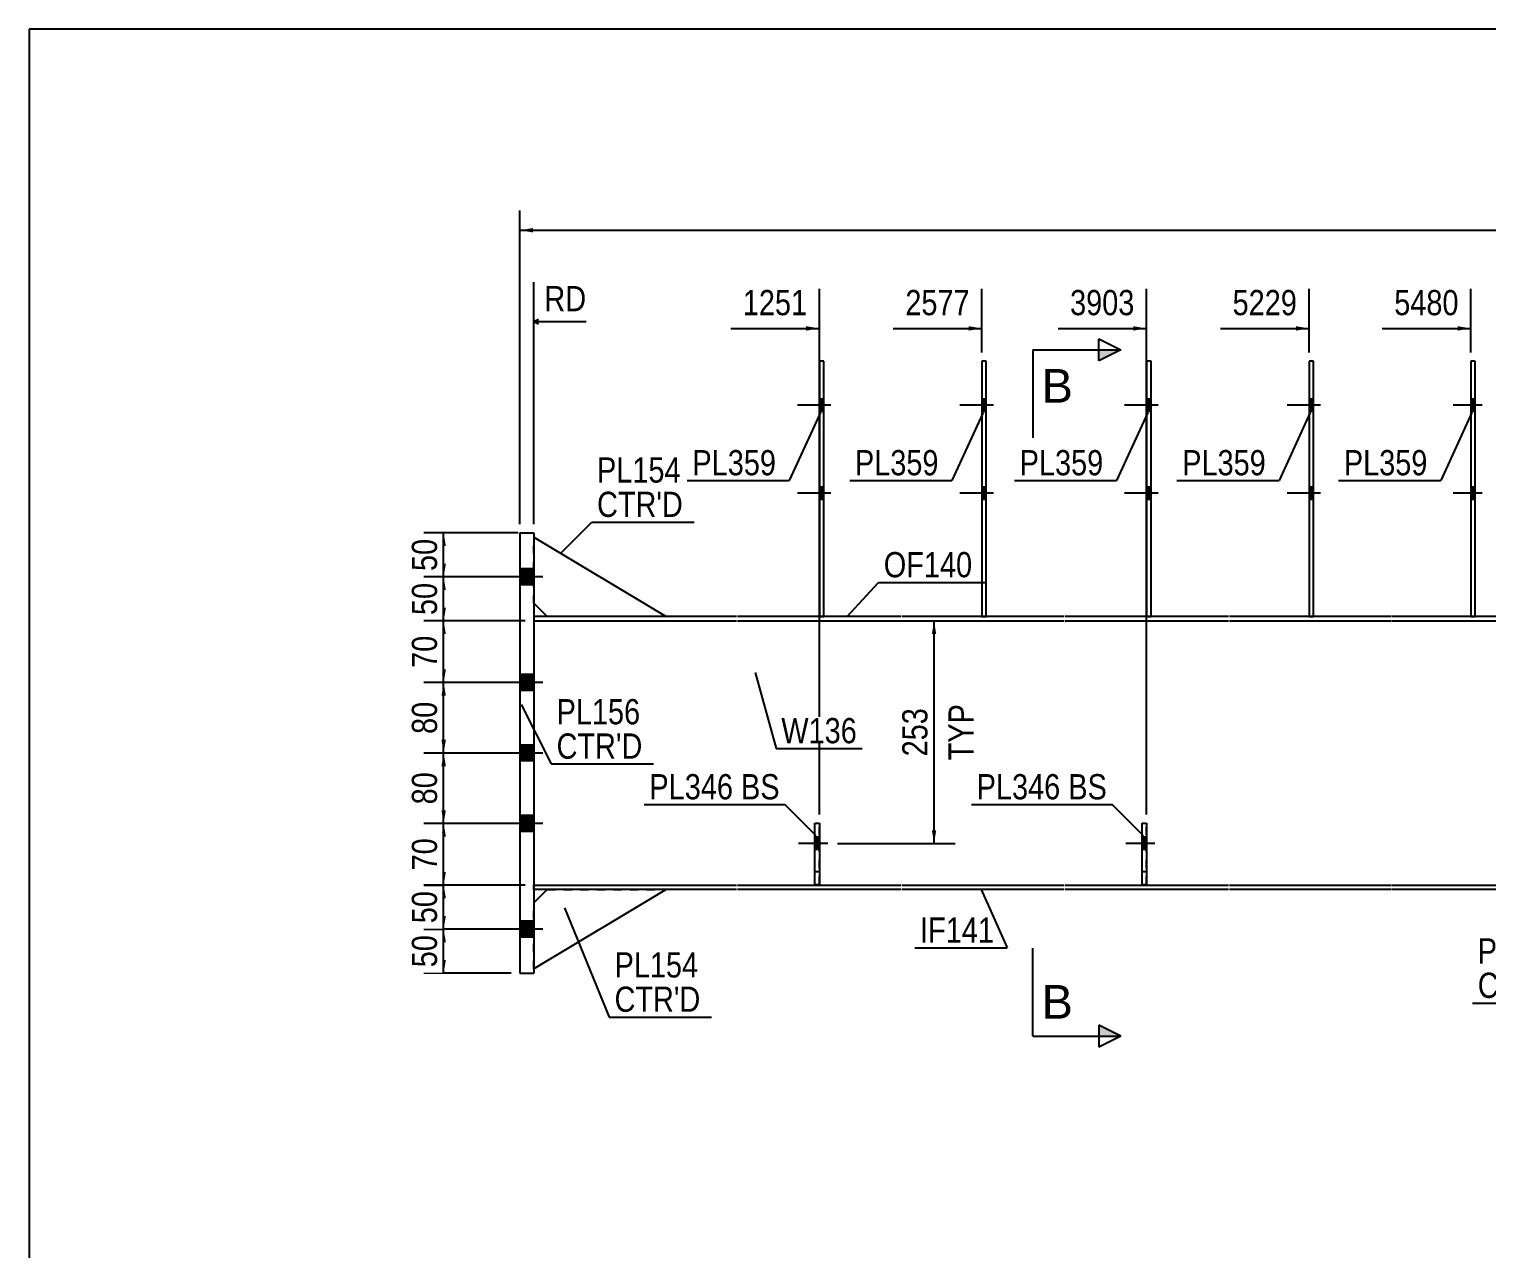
# Model space of a CAD drawing. Header units: millimetres. Extents: x -60 to 343, y -195 to 82.
# Drawn here: x -57.3 to 108.2, y -56.3 to 82.2 of the extents above; entities that cross this region are included whole.
import ezdxf

# ---------------------------------------------------------------- set-up
doc = ezdxf.new("R2010")
doc.units = ezdxf.units.MM
doc.linetypes.add('DXK_LINE_DOT1', pattern=[1.8814, 0.9407, -0.9407])
doc.linetypes.add('DXK_LINE_DOT2', pattern=[3.9198, 1.9599, -1.9599])
doc.styles.add('Arial', font='ARIAL.TTF', dxfattribs={"height": 0.2})
doc.styles.add('Arial Narrow', font='ARIALN.TTF', dxfattribs={"height": 0.2})

# ---------------------------------------------------------------- blocks, each defined once
blk = doc.blocks.new('Unknown-624480617-4112')
at = {"color": 5, "linetype": 'Continuous'}
for p, q in [((342.7, 82.21), (-57.3, 82.21)), ((-57.3, 82.21), (-57.3, -194.79))]:
    blk.add_line(p, q, dxfattribs=at)
blk = doc.blocks.new('Part-624480617-1279 - 1213')
at = {"color": 2, "linetype": 'Continuous'}
for p, q in [((69.05, -14.97), (69.05, -7.97)), ((69.05, -7.97), (69.55, -7.97)), ((69.55, -7.97), (69.55, -14.97)), ((69.55, -14.97), (69.05, -14.97))]:
    blk.add_line(p, q, dxfattribs=at)
blk = doc.blocks.new('Part-624480617-1237 - 1213')
at = {"color": 2, "linetype": 'Continuous'}
for p, q in [((0, -15), (23, -15)), ((23, -15.5), (0, -15.5)), ((23.1, -15), (41.7, -15)), ((41.7, -15.5), (23.1, -15.5)), ((41.8, -15), (60.15, -15)), ((60.15, -15.5), (41.8, -15.5)), ((60.25, -15), (78.85, -15)), ((78.85, -15.5), (60.25, -15.5)), ((78.95, -15), (97.3, -15)), ((97.3, -15.5), (78.95, -15.5)), ((97.4, -15), (118.76, -15)), ((118.76, -15.5), (97.4, -15.5))]:
    blk.add_line(p, q, dxfattribs=at)
at = {"color": 7, "linetype": 'DXK_LINE_DOT1'}
for p, q in [((0, -15.5), (0, -15)), ((118.76, -15), (118.76, -15.5))]:
    blk.add_line(p, q, dxfattribs=at)
blk = doc.blocks.new('Part-624480617-1286 - 1213')
at = {"color": 2, "linetype": 'Continuous'}
for p, q in [((31.9, -14.97), (31.9, -7.97)), ((31.9, -7.97), (32.4, -7.97)), ((32.4, -7.97), (32.4, -14.97)), ((32.4, -14.97), (31.9, -14.97))]:
    blk.add_line(p, q, dxfattribs=at)
blk = doc.blocks.new('Part-624480617-1229 - 1213')
at = {"color": 2, "linetype": 'Continuous'}
for p, q in [((23, 15.5), (0, 15.5)), ((0, 15), (23, 15)), ((41.7, 15.5), (23.1, 15.5)), ((23.1, 15), (41.7, 15)), ((60.15, 15.5), (41.8, 15.5)), ((41.8, 15), (60.15, 15)), ((78.85, 15.5), (60.25, 15.5)), ((60.25, 15), (78.85, 15)), ((97.3, 15.5), (78.95, 15.5)), ((78.95, 15), (97.3, 15)), ((127.33, 15.5), (97.4, 15.5)), ((97.4, 15), (127.33, 15)), ((127.33, 15), (127.33, 15.5))]:
    blk.add_line(p, q, dxfattribs=at)
at = {"color": 7, "linetype": 'DXK_LINE_DOT1'}
blk.add_line((0, 15.5), (0, 15), dxfattribs=at)
blk = doc.blocks.new('Bolt-624480617-1301 - 1213')
at = {"linetype": 'Continuous'}
for points in [[(88.5, 38.8), (88.5, 40.2), (88, 40.2), (88, 38.8)], [(88.5, 38.8), (88.5, 40.2), (88, 40.2), (88, 38.8)], [(88.5, 28.8), (88.5, 30.2), (88, 30.2), (88, 28.8)], [(88.5, 28.8), (88.5, 30.2), (88, 30.2), (88, 28.8)]]:
    blk.add_hatch(color=3, dxfattribs=at).paths.add_polyline_path(points)
at = {"color": 3, "linetype": 'Continuous'}
for p, q in [((88.5, 40.2), (88, 40.2)), ((88.5, 40.2), (88, 40.2)), ((89.3, 39.5), (85.5, 39.5)), ((89.3, 39.5), (85.5, 39.5)), ((88.5, 38.8), (88, 38.8)), ((88.5, 38.8), (88, 38.8)), ((88.5, 30.2), (88, 30.2)), ((88.5, 30.2), (88, 30.2)), ((89.3, 29.5), (85.5, 29.5)), ((89.3, 29.5), (85.5, 29.5)), ((88.5, 28.8), (88, 28.8)), ((88.5, 28.8), (88, 28.8))]:
    blk.add_line(p, q, dxfattribs=at)
blk = doc.blocks.new('Bolt-624480617-1319 - 1213')
at = {"color": 3, "linetype": 'DXK_LINE_DOT2'}
for p, q in [((69.55, -9.57), (69.05, -9.57)), ((70.35, -10.27), (69.05, -10.27)), ((69.55, -10.97), (69.05, -10.97))]:
    blk.add_line(p, q, dxfattribs=at)
blk = doc.blocks.new('Part-624480617-1249 - 1213')
at = {"color": 2, "linetype": 'Continuous'}
for p, q in [((-1.6, 25), (0, 25)), ((-1.6, 25), (-1.6, -25)), ((0, 25), (0, -25)), ((-1.6, -25), (0, -25))]:
    blk.add_line(p, q, dxfattribs=at)
blk = doc.blocks.new('Part-624480617-1252 - 1213')
at = {"color": 2, "linetype": 'Continuous'}
for p, q in [((0, 24.5), (15, 15.5)), ((1.5, 15.5), (0, 17))]:
    blk.add_line(p, q, dxfattribs=at)
at = {"color": 7, "linetype": 'DXK_LINE_DOT1'}
for p, q in [((0, 17), (0, 24.5)), ((15, 15.5), (1.5, 15.5))]:
    blk.add_line(p, q, dxfattribs=at)
blk = doc.blocks.new('Bolt-624480617-1325 - 1213')
at = {"linetype": 'Continuous'}
for points in [[(32.9, 38.8), (32.9, 40.2), (32.4, 40.2), (32.4, 38.8)], [(32.9, 38.8), (32.9, 40.2), (32.4, 40.2), (32.4, 38.8)], [(32.9, 28.8), (32.9, 30.2), (32.4, 30.2), (32.4, 28.8)], [(32.9, 28.8), (32.9, 30.2), (32.4, 30.2), (32.4, 28.8)]]:
    blk.add_hatch(color=3, dxfattribs=at).paths.add_polyline_path(points)
at = {"color": 3, "linetype": 'Continuous'}
for p, q in [((32.9, 40.2), (32.4, 40.2)), ((32.9, 40.2), (32.4, 40.2)), ((33.7, 39.5), (29.9, 39.5)), ((33.7, 39.5), (29.9, 39.5)), ((32.9, 38.8), (32.4, 38.8)), ((32.9, 38.8), (32.4, 38.8)), ((32.9, 30.2), (32.4, 30.2)), ((32.9, 30.2), (32.4, 30.2)), ((33.7, 29.5), (29.9, 29.5)), ((33.7, 29.5), (29.9, 29.5)), ((32.9, 28.8), (32.4, 28.8)), ((32.9, 28.8), (32.4, 28.8))]:
    blk.add_line(p, q, dxfattribs=at)
blk = doc.blocks.new('Part-624480617-1254 - 1213')
at = {"color": 2, "linetype": 'Continuous'}
for p, q in [((15, -15.5), (0, -24.5)), ((0, -17), (1.5, -15.5))]:
    blk.add_line(p, q, dxfattribs=at)
at = {"color": 7, "linetype": 'DXK_LINE_DOT1'}
for p, q in [((1.5, -15.5), (15, -15.5)), ((0, -24.5), (0, -17))]:
    blk.add_line(p, q, dxfattribs=at)
blk = doc.blocks.new('Part-624480617-1257 - 1213')
at = {"color": 2, "linetype": 'Continuous'}
for p, q in [((51.35, 44.5), (50.85, 44.5)), ((50.85, 44.5), (50.85, 15.5)), ((51.35, 15.5), (51.35, 44.5))]:
    blk.add_line(p, q, dxfattribs=at)
at = {"color": 7, "linetype": 'DXK_LINE_DOT1'}
blk.add_line((50.85, 15.5), (51.35, 15.5), dxfattribs=at)
blk = doc.blocks.new('Bolt-624480617-1329 - 1213')
at = {"linetype": 'Continuous'}
blk.add_hatch(color=3, dxfattribs=at).paths.add_polyline_path([(32.4, -10.97), (32.4, -9.57), (31.9, -9.57), (31.9, -10.97)])
at = {"color": 3, "linetype": 'Continuous'}
for p, q in [((32.4, -9.57), (31.9, -9.57)), ((33.35, -10.27), (30.05, -10.27)), ((32.4, -10.97), (31.9, -10.97))]:
    blk.add_line(p, q, dxfattribs=at)
blk = doc.blocks.new('Part-624480617-1258 - 1213')
at = {"color": 2, "linetype": 'Continuous'}
for p, q in [((88.5, 44.5), (88, 44.5)), ((88, 44.5), (88, 15.5)), ((88.5, 15.5), (88.5, 44.5))]:
    blk.add_line(p, q, dxfattribs=at)
at = {"color": 7, "linetype": 'DXK_LINE_DOT1'}
blk.add_line((88, 15.5), (88.5, 15.5), dxfattribs=at)
blk = doc.blocks.new('Bolt-624480617-1318 - 1213')
at = {"linetype": 'Continuous'}
for points in [[(70.05, 38.8), (70.05, 40.2), (69.55, 40.2), (69.55, 38.8)], [(70.05, 38.8), (70.05, 40.2), (69.55, 40.2), (69.55, 38.8)], [(70.05, 28.8), (70.05, 30.2), (69.55, 30.2), (69.55, 28.8)], [(70.05, 28.8), (70.05, 30.2), (69.55, 30.2), (69.55, 28.8)]]:
    blk.add_hatch(color=3, dxfattribs=at).paths.add_polyline_path(points)
at = {"color": 3, "linetype": 'Continuous'}
for p, q in [((70.05, 40.2), (69.55, 40.2)), ((70.05, 40.2), (69.55, 40.2)), ((70.85, 39.5), (67.05, 39.5)), ((70.85, 39.5), (67.05, 39.5)), ((70.05, 38.8), (69.55, 38.8)), ((70.05, 38.8), (69.55, 38.8)), ((70.05, 30.2), (69.55, 30.2)), ((70.05, 30.2), (69.55, 30.2)), ((70.85, 29.5), (67.05, 29.5)), ((70.85, 29.5), (67.05, 29.5)), ((70.05, 28.8), (69.55, 28.8)), ((70.05, 28.8), (69.55, 28.8))]:
    blk.add_line(p, q, dxfattribs=at)
blk = doc.blocks.new('Bolt-624480617-1322 - 1213')
at = {"linetype": 'Continuous'}
blk.add_hatch(color=3, dxfattribs=at).paths.add_polyline_path([(69.55, -10.97), (69.55, -9.57), (69.05, -9.57), (69.05, -10.97)])
at = {"color": 3, "linetype": 'Continuous'}
for p, q in [((69.55, -9.57), (69.05, -9.57)), ((70.5, -10.27), (67.2, -10.27)), ((69.55, -10.97), (69.05, -10.97))]:
    blk.add_line(p, q, dxfattribs=at)
blk = doc.blocks.new('Bolt-624480617-1326 - 1213')
at = {"color": 3, "linetype": 'DXK_LINE_DOT2'}
for p, q in [((32.4, -9.57), (31.9, -9.57)), ((33.2, -10.27), (31.9, -10.27)), ((32.4, -10.97), (31.9, -10.97))]:
    blk.add_line(p, q, dxfattribs=at)
blk = doc.blocks.new('Part-624480617-1275 - 1213')
at = {"color": 2, "linetype": 'Continuous'}
for p, q in [((70.05, 44.5), (69.55, 44.5)), ((69.55, 44.5), (69.55, 15.5)), ((70.05, 15.5), (70.05, 44.5))]:
    blk.add_line(p, q, dxfattribs=at)
at = {"color": 7, "linetype": 'DXK_LINE_DOT1'}
blk.add_line((69.55, 15.5), (70.05, 15.5), dxfattribs=at)
blk = doc.blocks.new('Part-624480617-1276 - 1213')
at = {"color": 7, "linetype": 'DXK_LINE_DOT1'}
for p, q in [((69.05, -14.97), (69.05, -7.97)), ((69.05, -7.97), (69.55, -7.97)), ((69.55, -14.97), (69.55, -7.97)), ((69.05, -13.47), (69.55, -13.47)), ((69.55, -14.97), (69.05, -14.97))]:
    blk.add_line(p, q, dxfattribs=at)
blk = doc.blocks.new('Part-624480617-1282 - 1213')
at = {"color": 2, "linetype": 'Continuous'}
for p, q in [((32.9, 44.5), (32.4, 44.5)), ((32.4, 44.5), (32.4, 15.5)), ((32.9, 15.5), (32.9, 44.5))]:
    blk.add_line(p, q, dxfattribs=at)
at = {"color": 7, "linetype": 'DXK_LINE_DOT1'}
blk.add_line((32.4, 15.5), (32.9, 15.5), dxfattribs=at)
blk = doc.blocks.new('Part-624480617-1283 - 1213')
at = {"color": 7, "linetype": 'DXK_LINE_DOT1'}
for p, q in [((31.9, -14.97), (31.9, -7.97)), ((31.9, -7.97), (32.4, -7.97)), ((32.4, -14.97), (32.4, -7.97)), ((31.9, -13.47), (32.4, -13.47)), ((32.4, -14.97), (31.9, -14.97))]:
    blk.add_line(p, q, dxfattribs=at)
blk = doc.blocks.new('Part-624480617-1291 - 1213')
at = {"color": 2, "linetype": 'Continuous'}
for p, q in [((106.85, 44.5), (106.35, 44.5)), ((106.35, 44.5), (106.35, 15.5)), ((106.85, 15.5), (106.85, 44.5))]:
    blk.add_line(p, q, dxfattribs=at)
at = {"color": 7, "linetype": 'DXK_LINE_DOT1'}
blk.add_line((106.35, 15.5), (106.85, 15.5), dxfattribs=at)
blk = doc.blocks.new('Part-624480617-1292 - 1213')
at = {"color": 7, "linetype": 'DXK_LINE_DOT1'}
for p, q in [((0, 15), (0, -15)), ((0, 15), (23, 15)), ((23.1, 15), (41.7, 15)), ((41.8, 15), (60.15, 15)), ((60.25, 15), (78.85, 15)), ((78.95, 15), (97.3, 15)), ((97.4, 15), (157.33, 15)), ((0, -15), (23, -15)), ((23.1, -15), (41.7, -15)), ((41.8, -15), (60.15, -15)), ((60.25, -15), (78.85, -15)), ((78.95, -15), (97.3, -15)), ((97.4, -15), (157.33, -15))]:
    blk.add_line(p, q, dxfattribs=at)
at = {"color": 2, "linetype": 'Continuous'}
blk.add_line((157.33, 15), (157.33, -15), dxfattribs=at)
blk = doc.blocks.new('Bolt-624480617-1296 - 1213')
at = {"linetype": 'Continuous'}
for points in [[(-1.6, 20.9), (-1.6, 19.1), (0, 19.1), (0, 20.9)], [(-1.6, 20.9), (-1.6, 19.1), (0, 19.1), (0, 20.9)], [(-1.6, 8.9), (-1.6, 7.1), (0, 7.1), (0, 8.9)], [(-1.6, 8.9), (-1.6, 7.1), (0, 7.1), (0, 8.9)], [(-1.6, 0.9), (-1.6, -0.9), (0, -0.9), (0, 0.9)], [(-1.6, 0.9), (-1.6, -0.9), (0, -0.9), (0, 0.9)], [(-1.6, -7.1), (-1.6, -8.9), (0, -8.9), (0, -7.1)], [(-1.6, -7.1), (-1.6, -8.9), (0, -8.9), (0, -7.1)], [(-1.6, -19.1), (-1.6, -20.9), (0, -20.9), (0, -19.1)], [(-1.6, -19.1), (-1.6, -20.9), (0, -20.9), (0, -19.1)]]:
    blk.add_hatch(color=3, dxfattribs=at).paths.add_polyline_path(points)
at = {"color": 3, "linetype": 'Continuous'}
for p, q in [((1, 20), (-5.5, 20)), ((1, 20), (-5.5, 20)), ((0, 20.9), (-1.6, 20.9)), ((0, 20.9), (-1.6, 20.9)), ((0, 19.1), (-1.6, 19.1)), ((0, 19.1), (-1.6, 19.1)), ((0, 8.9), (-1.6, 8.9)), ((0, 8.9), (-1.6, 8.9)), ((1, 8), (-5.5, 8)), ((1, 8), (-5.5, 8)), ((0, 7.1), (-1.6, 7.1)), ((0, 7.1), (-1.6, 7.1)), ((0, 0.9), (-1.6, 0.9)), ((0, 0.9), (-1.6, 0.9)), ((1, 0), (-5.5, 0)), ((1, 0), (-5.5, 0)), ((0, -0.9), (-1.6, -0.9)), ((0, -0.9), (-1.6, -0.9)), ((1, -8), (-5.5, -8)), ((1, -8), (-5.5, -8)), ((0, -7.1), (-1.6, -7.1)), ((0, -7.1), (-1.6, -7.1)), ((0, -8.9), (-1.6, -8.9)), ((0, -8.9), (-1.6, -8.9)), ((0, -19.1), (-1.6, -19.1)), ((0, -19.1), (-1.6, -19.1)), ((1, -20), (-5.5, -20)), ((1, -20), (-5.5, -20)), ((0, -20.9), (-1.6, -20.9)), ((0, -20.9), (-1.6, -20.9))]:
    blk.add_line(p, q, dxfattribs=at)
blk = doc.blocks.new('Bolt-624480617-1300 - 1213')
at = {"linetype": 'Continuous'}
for points in [[(51.35, 38.8), (51.35, 40.2), (50.85, 40.2), (50.85, 38.8)], [(51.35, 38.8), (51.35, 40.2), (50.85, 40.2), (50.85, 38.8)], [(51.35, 28.8), (51.35, 30.2), (50.85, 30.2), (50.85, 28.8)], [(51.35, 28.8), (51.35, 30.2), (50.85, 30.2), (50.85, 28.8)]]:
    blk.add_hatch(color=3, dxfattribs=at).paths.add_polyline_path(points)
at = {"color": 3, "linetype": 'Continuous'}
for p, q in [((51.35, 40.2), (50.85, 40.2)), ((51.35, 40.2), (50.85, 40.2)), ((52.15, 39.5), (48.35, 39.5)), ((52.15, 39.5), (48.35, 39.5)), ((51.35, 38.8), (50.85, 38.8)), ((51.35, 38.8), (50.85, 38.8)), ((51.35, 30.2), (50.85, 30.2)), ((51.35, 30.2), (50.85, 30.2)), ((52.15, 29.5), (48.35, 29.5)), ((52.15, 29.5), (48.35, 29.5)), ((51.35, 28.8), (50.85, 28.8)), ((51.35, 28.8), (50.85, 28.8))]:
    blk.add_line(p, q, dxfattribs=at)
blk = doc.blocks.new('Bolt-624480617-1334 - 1213')
at = {"linetype": 'Continuous'}
for points in [[(106.85, 38.8), (106.85, 40.2), (106.35, 40.2), (106.35, 38.8)], [(106.85, 38.8), (106.85, 40.2), (106.35, 40.2), (106.35, 38.8)], [(106.85, 28.8), (106.85, 30.2), (106.35, 30.2), (106.35, 28.8)], [(106.85, 28.8), (106.85, 30.2), (106.35, 30.2), (106.35, 28.8)]]:
    blk.add_hatch(color=3, dxfattribs=at).paths.add_polyline_path(points)
at = {"color": 3, "linetype": 'Continuous'}
for p, q in [((106.85, 40.2), (106.35, 40.2)), ((106.85, 40.2), (106.35, 40.2)), ((107.65, 39.5), (104.35, 39.5)), ((107.65, 39.5), (104.35, 39.5)), ((106.85, 38.8), (106.35, 38.8)), ((106.85, 38.8), (106.35, 38.8)), ((106.85, 30.2), (106.35, 30.2)), ((106.85, 30.2), (106.35, 30.2)), ((107.65, 29.5), (104.35, 29.5)), ((107.65, 29.5), (104.35, 29.5)), ((106.85, 28.8), (106.35, 28.8)), ((106.85, 28.8), (106.35, 28.8))]:
    blk.add_line(p, q, dxfattribs=at)
blk = doc.blocks.new('StraightDimension-624480617-9717 - 1213')
at = {"linetype": 'Continuous'}
blk.add_hatch(color=7, dxfattribs=at).paths.add_polyline_path([(30.9, 48.47), (32.4, 48.22), (30.9, 47.97)])
at = {"color": 7, "linetype": 'Continuous'}
for p, q in [((32.4, -6.97), (32.4, 52.72)), ((22.34, 48.22), (32.4, 48.22))]:
    blk.add_line(p, q, dxfattribs=at)
at = {"color": 0, "linetype": 'Continuous'}
blk.add_wipeout([(6.53, 49.57), (6.53, 53.77), (0.59, 53.77), (0.59, 49.57)], dxfattribs=at)
at = {"color": 7, "linetype": 'Continuous'}
for p, q in [((0, 26), (0, 53.47)), ((0.5, 49.22), (0, 48.97)), ((0.5, 48.72), (0, 48.97)), ((5.93, 48.97), (0, 48.97))]:
    blk.add_line(p, q, dxfattribs=at)
at = {"color": 3, "linetype": 'Continuous', "style": 'Arial Narrow'}
blk.add_text('RD', height=2.863, dxfattribs=at).set_placement((1.19, 50.17))
at = {"color": 0}
blk.add_wipeout([(31.63, 49.12), (31.63, 53.32), (23.11, 53.32), (23.11, 49.12)], dxfattribs=at)
at = {"color": 3, "style": 'Arial Narrow'}
blk.add_text('1251', height=2.863, dxfattribs=at).set_placement((23.71, 49.72))
blk = doc.blocks.new('StraightDimension-624480617-4993 - 1213')
at = {"linetype": 'Continuous'}
for points in [[(-10.5, -21.5), (-10.25, -20), (-10, -21.5)], [(-10, -23.5), (-10.25, -25), (-10.5, -23.5)]]:
    blk.add_hatch(color=7, dxfattribs=at).paths.add_polyline_path(points)
at = {"color": 7, "linetype": 'Continuous'}
for p, q in [((-1, -20), (-12.5, -20)), ((-10.25, -25), (-10.25, -20)), ((-2.6, -25), (-12.5, -25))]:
    blk.add_line(p, q, dxfattribs=at)
at = {"color": 0}
blk.add_wipeout([(-10.4, -20.07), (-14.6, -20.07), (-14.6, -24.93), (-10.4, -24.93)], dxfattribs=at)
at = {"color": 3, "style": 'Arial Narrow'}
blk.add_text('50', height=2.863, rotation=90.0002, dxfattribs=at).set_placement((-11, -24.33))
blk = doc.blocks.new('StraightDimension-624480617-4992 - 1213')
at = {"linetype": 'Continuous'}
for points in [[(-10.5, -16.5), (-10.25, -15), (-10, -16.5)], [(-10, -18.5), (-10.25, -20), (-10.5, -18.5)]]:
    blk.add_hatch(color=7, dxfattribs=at).paths.add_polyline_path(points)
at = {"color": 7, "linetype": 'Continuous'}
for p, q in [((-1, -15), (-12.5, -15)), ((-10.25, -20), (-10.25, -15)), ((-1, -20), (-12.5, -20))]:
    blk.add_line(p, q, dxfattribs=at)
at = {"color": 0}
blk.add_wipeout([(-10.4, -15.07), (-14.6, -15.07), (-14.6, -19.93), (-10.4, -19.93)], dxfattribs=at)
at = {"color": 3, "style": 'Arial Narrow'}
blk.add_text('50', height=2.863, rotation=90.0002, dxfattribs=at).set_placement((-11, -19.33))
blk = doc.blocks.new('StraightDimension-624480617-4684 - 1213')
at = {"linetype": 'Continuous'}
for points in [[(45.17, 13.5), (45.42, 15), (45.67, 13.5)], [(45.67, -8.77), (45.42, -10.27), (45.17, -8.77)]]:
    blk.add_hatch(color=7, dxfattribs=at).paths.add_polyline_path(points)
at = {"color": 7, "linetype": 'Continuous'}
for p, q in [((34.47, 15), (47.82, 15)), ((45.42, -10.27), (45.42, 15)), ((34.47, -10.27), (47.82, -10.27))]:
    blk.add_line(p, q, dxfattribs=at)
at = {"color": 0, "linetype": 'Continuous'}
blk.add_wipeout([(50.52, 6.16), (46.32, 6.16), (46.32, -1.43), (50.52, -1.43)], dxfattribs=at)
at = {"color": 3, "linetype": 'Continuous', "style": 'Arial Narrow'}
blk.add_text('TYP', height=2.863, rotation=90.0002, dxfattribs=at).set_placement((49.92, -0.83))
at = {"color": 0}
blk.add_wipeout([(45.27, 5.71), (41.07, 5.71), (41.07, -0.98), (45.27, -0.98)], dxfattribs=at)
at = {"color": 3, "style": 'Arial Narrow'}
blk.add_text('253', height=2.863, rotation=90.0002, dxfattribs=at).set_placement((44.67, -0.38))
blk = doc.blocks.new('StraightDimension-624480617-4986 - 1213')
at = {"linetype": 'Continuous'}
for points in [[(-10.5, 23.5), (-10.25, 25), (-10, 23.5)], [(-10, 21.5), (-10.25, 20), (-10.5, 21.5)]]:
    blk.add_hatch(color=7, dxfattribs=at).paths.add_polyline_path(points)
at = {"color": 7, "linetype": 'Continuous'}
for p, q in [((-1.8, 25), (-12.5, 25)), ((-10.25, 20), (-10.25, 25)), ((-1, 20), (-12.5, 20))]:
    blk.add_line(p, q, dxfattribs=at)
at = {"color": 0}
blk.add_wipeout([(-10.4, 24.93), (-14.6, 24.93), (-14.6, 20.07), (-10.4, 20.07)], dxfattribs=at)
at = {"color": 3, "style": 'Arial Narrow'}
blk.add_text('50', height=2.863, rotation=90.0002, dxfattribs=at).set_placement((-11, 20.67))
blk = doc.blocks.new('StraightDimension-624480617-4987 - 1213')
at = {"linetype": 'Continuous'}
for points in [[(-10.5, 18.5), (-10.25, 20), (-10, 18.5)], [(-10, 16.5), (-10.25, 15), (-10.5, 16.5)]]:
    blk.add_hatch(color=7, dxfattribs=at).paths.add_polyline_path(points)
at = {"color": 7, "linetype": 'Continuous'}
for p, q in [((-1, 20), (-12.5, 20)), ((-10.25, 15), (-10.25, 20)), ((-1, 15), (-12.5, 15))]:
    blk.add_line(p, q, dxfattribs=at)
at = {"color": 0}
blk.add_wipeout([(-10.4, 19.93), (-14.6, 19.93), (-14.6, 15.07), (-10.4, 15.07)], dxfattribs=at)
at = {"color": 3, "style": 'Arial Narrow'}
blk.add_text('50', height=2.863, rotation=90.0002, dxfattribs=at).set_placement((-11, 15.67))
blk = doc.blocks.new('StraightDimension-624480617-4988 - 1213')
at = {"linetype": 'Continuous'}
for points in [[(-10.5, 13.5), (-10.25, 15), (-10, 13.5)], [(-10, 9.5), (-10.25, 8), (-10.5, 9.5)]]:
    blk.add_hatch(color=7, dxfattribs=at).paths.add_polyline_path(points)
at = {"color": 7, "linetype": 'Continuous'}
for p, q in [((-1, 15), (-12.5, 15)), ((-10.25, 8), (-10.25, 15)), ((-1, 8), (-12.5, 8))]:
    blk.add_line(p, q, dxfattribs=at)
at = {"color": 0}
blk.add_wipeout([(-10.4, 13.93), (-14.6, 13.93), (-14.6, 9.07), (-10.4, 9.07)], dxfattribs=at)
at = {"color": 3, "style": 'Arial Narrow'}
blk.add_text('70', height=2.863, rotation=90.0002, dxfattribs=at).set_placement((-11, 9.67))
blk = doc.blocks.new('StraightDimension-624480617-4989 - 1213')
at = {"linetype": 'Continuous'}
for points in [[(-10.5, 6.5), (-10.25, 8), (-10, 6.5)], [(-10, 1.5), (-10.25, 0), (-10.5, 1.5)]]:
    blk.add_hatch(color=7, dxfattribs=at).paths.add_polyline_path(points)
at = {"color": 7, "linetype": 'Continuous'}
for p, q in [((-1, 8), (-12.5, 8)), ((-10.25, 0), (-10.25, 8)), ((-1, 0), (-12.5, 0))]:
    blk.add_line(p, q, dxfattribs=at)
at = {"color": 0}
blk.add_wipeout([(-10.4, 6.43), (-14.6, 6.43), (-14.6, 1.57), (-10.4, 1.57)], dxfattribs=at)
at = {"color": 3, "style": 'Arial Narrow'}
blk.add_text('80', height=2.863, rotation=90.0002, dxfattribs=at).set_placement((-11, 2.17))
blk = doc.blocks.new('StraightDimension-624480617-4990 - 1213')
at = {"linetype": 'Continuous'}
for points in [[(-10.5, -1.5), (-10.25, 0), (-10, -1.5)], [(-10, -6.5), (-10.25, -8), (-10.5, -6.5)]]:
    blk.add_hatch(color=7, dxfattribs=at).paths.add_polyline_path(points)
at = {"color": 7, "linetype": 'Continuous'}
for p, q in [((-1, 0), (-12.5, 0)), ((-10.25, -8), (-10.25, 0)), ((-1, -8), (-12.5, -8))]:
    blk.add_line(p, q, dxfattribs=at)
at = {"color": 0}
blk.add_wipeout([(-10.4, -1.57), (-14.6, -1.57), (-14.6, -6.43), (-10.4, -6.43)], dxfattribs=at)
at = {"color": 3, "style": 'Arial Narrow'}
blk.add_text('80', height=2.863, rotation=90.0002, dxfattribs=at).set_placement((-11, -5.83))
blk = doc.blocks.new('StraightDimension-624480617-4991 - 1213')
at = {"linetype": 'Continuous'}
for points in [[(-10.5, -9.5), (-10.25, -8), (-10, -9.5)], [(-10, -13.5), (-10.25, -15), (-10.5, -13.5)]]:
    blk.add_hatch(color=7, dxfattribs=at).paths.add_polyline_path(points)
at = {"color": 7, "linetype": 'Continuous'}
for p, q in [((-1, -8), (-12.5, -8)), ((-10.25, -15), (-10.25, -8)), ((-1, -15), (-12.5, -15))]:
    blk.add_line(p, q, dxfattribs=at)
at = {"color": 0}
blk.add_wipeout([(-10.4, -9.07), (-14.6, -9.07), (-14.6, -13.93), (-10.4, -13.93)], dxfattribs=at)
at = {"color": 3, "style": 'Arial Narrow'}
blk.add_text('70', height=2.863, rotation=90.0002, dxfattribs=at).set_placement((-11, -13.33))
blk = doc.blocks.new('StraightDimension-624480617-5061 - 1213')
at = {"linetype": 'Continuous'}
blk.add_hatch(color=7, dxfattribs=at).paths.add_polyline_path([(-0.1, 59.12), (-1.6, 59.37), (-0.1, 59.62)])
at = {"color": 7, "linetype": 'Continuous'}
for p, q in [((-1.6, 26), (-1.6, 61.62)), ((-1.6, 59.37), (295.47, 59.37))]:
    blk.add_line(p, q, dxfattribs=at)
blk = doc.blocks.new('StraightDimension-624480617-9713 - 1213')
at = {"linetype": 'Continuous'}
blk.add_hatch(color=7, dxfattribs=at).paths.add_polyline_path([(104.85, 48.47), (106.35, 48.22), (104.85, 47.97)])
at = {"color": 7, "linetype": 'Continuous'}
for p, q in [((106.35, 45.5), (106.35, 52.72)), ((96.29, 48.22), (106.35, 48.22))]:
    blk.add_line(p, q, dxfattribs=at)
at = {"color": 0}
blk.add_wipeout([(105.57, 49.12), (105.57, 53.32), (97.06, 53.32), (97.06, 49.12)], dxfattribs=at)
at = {"color": 3, "style": 'Arial Narrow'}
blk.add_text('5480', height=2.863, dxfattribs=at).set_placement((97.66, 49.72))
blk = doc.blocks.new('StraightDimension-624480617-9714 - 1213')
at = {"linetype": 'Continuous'}
blk.add_hatch(color=7, dxfattribs=at).paths.add_polyline_path([(86.5, 48.47), (88, 48.22), (86.5, 47.97)])
at = {"color": 7, "linetype": 'Continuous'}
for p, q in [((88, 45.5), (88, 52.72)), ((77.94, 48.22), (88, 48.22))]:
    blk.add_line(p, q, dxfattribs=at)
at = {"color": 0}
blk.add_wipeout([(87.22, 49.12), (87.22, 53.32), (78.71, 53.32), (78.71, 49.12)], dxfattribs=at)
at = {"color": 3, "style": 'Arial Narrow'}
blk.add_text('5229', height=2.863, dxfattribs=at).set_placement((79.31, 49.72))
blk = doc.blocks.new('StraightDimension-624480617-9715 - 1213')
at = {"linetype": 'Continuous'}
blk.add_hatch(color=7, dxfattribs=at).paths.add_polyline_path([(68.05, 48.47), (69.55, 48.22), (68.05, 47.97)])
at = {"color": 7, "linetype": 'Continuous'}
for p, q in [((69.55, -6.97), (69.55, 52.72)), ((59.49, 48.22), (69.55, 48.22))]:
    blk.add_line(p, q, dxfattribs=at)
at = {"color": 0}
blk.add_wipeout([(68.77, 49.12), (68.77, 53.32), (60.26, 53.32), (60.26, 49.12)], dxfattribs=at)
at = {"color": 3, "style": 'Arial Narrow'}
blk.add_text('3903', height=2.863, dxfattribs=at).set_placement((60.86, 49.72))
blk = doc.blocks.new('StraightDimension-624480617-9716 - 1213')
at = {"linetype": 'Continuous'}
blk.add_hatch(color=7, dxfattribs=at).paths.add_polyline_path([(49.35, 48.47), (50.85, 48.22), (49.35, 47.97)])
at = {"color": 7, "linetype": 'Continuous'}
for p, q in [((50.85, 45.5), (50.85, 52.72)), ((40.79, 48.22), (50.85, 48.22))]:
    blk.add_line(p, q, dxfattribs=at)
at = {"color": 0}
blk.add_wipeout([(50.07, 49.12), (50.07, 53.32), (41.56, 53.32), (41.56, 49.12)], dxfattribs=at)
at = {"color": 3, "style": 'Arial Narrow'}
blk.add_text('2577', height=2.863, dxfattribs=at).set_placement((42.16, 49.72))
blk = doc.blocks.new('Mark-624480617-4435 - 1213')
at = {"color": 7, "linetype": 'Continuous'}
blk.add_line((123.79, -15.35), (118.15, -28.41), dxfattribs=at)
at = {"color": 0}
for points in [[(116.65, -23.91), (116.65, -20.91), (107.14, -20.91), (107.14, -23.91)], [(116.9, -27.81), (116.9, -24.81), (107.14, -24.81), (107.14, -27.81)]]:
    blk.add_wipeout(points, dxfattribs=at)
for points in [[(116.65, -23.91), (116.65, -20.91), (107.14, -20.91), (107.14, -23.91)], [(116.9, -27.81), (116.9, -24.81), (107.14, -24.81), (107.14, -27.81)]]:
    blk.add_wipeout(points, dxfattribs=at)
at = {"color": 7, "linetype": 'Continuous'}
blk.add_line((106.54, -28.41), (118.15, -28.41), dxfattribs=at)
at = {"color": 3, "style": 'Arial Narrow'}
blk.add_text('PL419', height=2.863, dxfattribs=at).set_placement((107.14, -23.91))
at = {"color": 1, "style": 'Arial Narrow'}
blk.add_text("CTR'D", height=2.863, dxfattribs=at).set_placement((107.14, -27.81))
blk = doc.blocks.new('Mark-624480617-4432 - 1213')
at = {"color": 7, "linetype": 'Continuous'}
blk.add_line((32.53, 38.67), (28.99, 30.94), dxfattribs=at)
at = {"color": 0}
blk.add_wipeout([(27.49, 31.54), (27.49, 34.54), (17.99, 34.54), (17.99, 31.54)], dxfattribs=at)
blk.add_wipeout([(27.49, 31.54), (27.49, 34.54), (17.99, 34.54), (17.99, 31.54)], dxfattribs=at)
at = {"color": 7, "linetype": 'Continuous'}
blk.add_line((17.39, 30.94), (28.99, 30.94), dxfattribs=at)
at = {"color": 3, "style": 'Arial Narrow'}
blk.add_text('PL359', height=2.863, dxfattribs=at).set_placement((17.99, 31.54))
blk = doc.blocks.new('SectionMark-624480617-1910 - 1213')
at = {"linetype": 'Continuous'}
for points in [[(64.13, 44.54), (64.13, 45.79), (66.63, 45.79)], [(64.13, -32.17), (64.13, -30.92), (66.63, -32.17)]]:
    blk.add_hatch(color=30, dxfattribs=at).paths.add_polyline_path(points)
at = {"color": 30, "linetype": 'Continuous'}
for p, q in [((64.13, 44.54), (64.13, 47.04)), ((64.13, 47.04), (66.63, 45.79)), ((56.63, 45.79), (56.63, 35.79)), ((56.63, 45.79), (66.63, 45.79)), ((66.63, 45.79), (64.13, 44.54)), ((56.63, -32.17), (56.63, -22.17)), ((66.63, -32.17), (64.13, -30.92)), ((64.13, -30.92), (64.13, -33.42)), ((56.63, -32.17), (66.63, -32.17)), ((66.63, -32.17), (64.13, -33.42))]:
    blk.add_line(p, q, dxfattribs=at)
at = {"color": 0, "linetype": 'Continuous'}
for points in [[(61.18, 39.79), (61.18, 43.79), (57.63, 43.79), (57.63, 39.79)], [(61.18, -30.17), (61.18, -26.17), (57.63, -26.17), (57.63, -30.17)]]:
    blk.add_wipeout(points, dxfattribs=at)
at = {"color": 96, "linetype": 'Continuous', "style": 'Arial'}
for p in [(57.63, 39.79), (57.63, -30.17)]:
    blk.add_text('B', height=3.82, dxfattribs=at).set_placement(p)
blk = doc.blocks.new('MarkSet-624480617-4331 - 1213')
at = {"color": 0}
for points in [[(22.61, -5.26), (22.61, -2.26), (13.11, -2.26), (13.11, -5.26)], [(27.89, -5.26), (27.89, -2.26), (23.51, -2.26), (23.51, -5.26)]]:
    blk.add_wipeout(points, dxfattribs=at)
for points in [[(22.61, -5.26), (22.61, -2.26), (13.11, -2.26), (13.11, -5.26)], [(27.89, -5.26), (27.89, -2.26), (23.51, -2.26), (23.51, -5.26)]]:
    blk.add_wipeout(points, dxfattribs=at)
at = {"color": 7, "linetype": 'Continuous'}
for p in [(12.51, -5.86), (32.03, -9.4)]:
    blk.add_line(p, (28.49, -5.86), dxfattribs=at)
at = {"color": 3, "style": 'Arial Narrow'}
for s, p in [('PL346', (13.11, -5.26)), ('BS', (23.51, -5.26))]:
    blk.add_text(s, height=2.863, dxfattribs=at).set_placement(p)
blk = doc.blocks.new('MarkSet-624480617-4342 - 1213')
at = {"color": 0}
for points in [[(59.76, -5.26), (59.76, -2.26), (50.26, -2.26), (50.26, -5.26)], [(65.04, -5.26), (65.04, -2.26), (60.66, -2.26), (60.66, -5.26)]]:
    blk.add_wipeout(points, dxfattribs=at)
for points in [[(59.76, -5.26), (59.76, -2.26), (50.26, -2.26), (50.26, -5.26)], [(65.04, -5.26), (65.04, -2.26), (60.66, -2.26), (60.66, -5.26)]]:
    blk.add_wipeout(points, dxfattribs=at)
at = {"color": 7, "linetype": 'Continuous'}
for p in [(49.66, -5.86), (69.18, -9.4)]:
    blk.add_line(p, (65.64, -5.86), dxfattribs=at)
at = {"color": 3, "style": 'Arial Narrow'}
for s, p in [('PL346', (50.26, -5.26)), ('BS', (60.66, -5.26))]:
    blk.add_text(s, height=2.863, dxfattribs=at).set_placement(p)
blk = doc.blocks.new('Mark-624480617-4369 - 1213')
at = {"color": 0}
blk.add_wipeout([(49.75, 19.96), (49.75, 22.96), (39.71, 22.96), (39.71, 19.96)], dxfattribs=at)
blk.add_wipeout([(49.75, 19.96), (49.75, 22.96), (39.71, 22.96), (39.71, 19.96)], dxfattribs=at)
at = {"color": 7, "linetype": 'Continuous'}
for p, q in [((35.57, 15.5), (39.11, 19.36)), ((39.11, 19.36), (51.25, 19.36))]:
    blk.add_line(p, q, dxfattribs=at)
at = {"color": 3, "style": 'Arial Narrow'}
blk.add_text('OF140', height=2.863, dxfattribs=at).set_placement((39.71, 19.96))
blk = doc.blocks.new('Mark-624480617-4381 - 1213')
at = {"color": 0}
blk.add_wipeout([(52.23, -21.54), (52.23, -18.54), (43.83, -18.54), (43.83, -21.54)], dxfattribs=at)
blk.add_wipeout([(52.23, -21.54), (52.23, -18.54), (43.83, -18.54), (43.83, -21.54)], dxfattribs=at)
at = {"color": 7, "linetype": 'Continuous'}
for p in [(50.78, -15.5), (43.23, -22.14)]:
    blk.add_line(p, (53.73, -22.14), dxfattribs=at)
at = {"color": 3, "style": 'Arial Narrow'}
blk.add_text('IF141', height=2.863, dxfattribs=at).set_placement((43.83, -21.54))
blk = doc.blocks.new('Mark-624480617-4399 - 1213')
at = {"color": 0}
for points in [[(12.08, 3.26), (12.08, 6.26), (2.57, 6.26), (2.57, 3.26)], [(12.33, -0.64), (12.33, 2.36), (2.57, 2.36), (2.57, -0.64)]]:
    blk.add_wipeout(points, dxfattribs=at)
for points in [[(12.08, 3.26), (12.08, 6.26), (2.57, 6.26), (2.57, 3.26)], [(12.33, -0.64), (12.33, 2.36), (2.57, 2.36), (2.57, -0.64)]]:
    blk.add_wipeout(points, dxfattribs=at)
at = {"color": 7, "linetype": 'Continuous'}
for p, q in [((-1.46, 5.5), (1.97, -1.24)), ((1.97, -1.24), (13.58, -1.24))]:
    blk.add_line(p, q, dxfattribs=at)
at = {"color": 3, "style": 'Arial Narrow'}
blk.add_text('PL156', height=2.863, dxfattribs=at).set_placement((2.57, 3.26))
at = {"color": 1, "style": 'Arial Narrow'}
blk.add_text("CTR'D", height=2.863, dxfattribs=at).set_placement((2.57, -0.64))
blk = doc.blocks.new('Mark-624480617-4402 - 1213')
at = {"color": 0}
for points in [[(16.67, 30.71), (16.67, 33.71), (7.16, 33.71), (7.16, 30.71)], [(16.92, 26.81), (16.92, 29.81), (7.16, 29.81), (7.16, 26.81)]]:
    blk.add_wipeout(points, dxfattribs=at)
for points in [[(16.67, 30.71), (16.67, 33.71), (7.16, 33.71), (7.16, 30.71)], [(16.92, 26.81), (16.92, 29.81), (7.16, 29.81), (7.16, 26.81)]]:
    blk.add_wipeout(points, dxfattribs=at)
at = {"color": 7, "linetype": 'Continuous'}
for p, q in [((3.03, 22.67), (6.56, 26.21)), ((6.56, 26.21), (18.17, 26.21))]:
    blk.add_line(p, q, dxfattribs=at)
at = {"color": 3, "style": 'Arial Narrow'}
blk.add_text('PL154', height=2.863, dxfattribs=at).set_placement((7.16, 30.71))
at = {"color": 1, "style": 'Arial Narrow'}
blk.add_text("CTR'D", height=2.863, dxfattribs=at).set_placement((7.16, 26.81))
blk = doc.blocks.new('Mark-624480617-4405 - 1213')
at = {"color": 0}
for points in [[(18.65, -25.49), (18.65, -22.49), (9.15, -22.49), (9.15, -25.49)], [(18.91, -29.39), (18.91, -26.39), (9.15, -26.39), (9.15, -29.39)]]:
    blk.add_wipeout(points, dxfattribs=at)
for points in [[(18.65, -25.49), (18.65, -22.49), (9.15, -22.49), (9.15, -25.49)], [(18.91, -29.39), (18.91, -26.39), (9.15, -26.39), (9.15, -29.39)]]:
    blk.add_wipeout(points, dxfattribs=at)
at = {"color": 7, "linetype": 'Continuous'}
for p, q in [((3.47, -17.59), (8.55, -29.99)), ((8.55, -29.99), (20.15, -29.99))]:
    blk.add_line(p, q, dxfattribs=at)
at = {"color": 3, "style": 'Arial Narrow'}
blk.add_text('PL154', height=2.863, dxfattribs=at).set_placement((9.15, -25.49))
at = {"color": 1, "style": 'Arial Narrow'}
blk.add_text("CTR'D", height=2.863, dxfattribs=at).set_placement((9.15, -29.39))
blk = doc.blocks.new('Mark-624480617-4411 - 1213')
at = {"color": 7, "linetype": 'Continuous'}
blk.add_line((50.98, 38.67), (47.44, 30.94), dxfattribs=at)
at = {"color": 0}
blk.add_wipeout([(45.94, 31.54), (45.94, 34.54), (36.44, 34.54), (36.44, 31.54)], dxfattribs=at)
blk.add_wipeout([(45.94, 31.54), (45.94, 34.54), (36.44, 34.54), (36.44, 31.54)], dxfattribs=at)
at = {"color": 7, "linetype": 'Continuous'}
blk.add_line((35.84, 30.94), (47.44, 30.94), dxfattribs=at)
at = {"color": 3, "style": 'Arial Narrow'}
blk.add_text('PL359', height=2.863, dxfattribs=at).set_placement((36.44, 31.54))
blk = doc.blocks.new('Mark-624480617-4414 - 1213')
at = {"color": 7, "linetype": 'Continuous'}
blk.add_line((88.13, 38.67), (84.59, 30.94), dxfattribs=at)
at = {"color": 0}
blk.add_wipeout([(83.09, 31.54), (83.09, 34.54), (73.59, 34.54), (73.59, 31.54)], dxfattribs=at)
blk.add_wipeout([(83.09, 31.54), (83.09, 34.54), (73.59, 34.54), (73.59, 31.54)], dxfattribs=at)
at = {"color": 7, "linetype": 'Continuous'}
blk.add_line((72.99, 30.94), (84.59, 30.94), dxfattribs=at)
at = {"color": 3, "style": 'Arial Narrow'}
blk.add_text('PL359', height=2.863, dxfattribs=at).set_placement((73.59, 31.54))
blk = doc.blocks.new('Mark-624480617-4429 - 1213')
at = {"color": 7, "linetype": 'Continuous'}
blk.add_line((69.68, 38.67), (66.14, 30.94), dxfattribs=at)
at = {"color": 0}
blk.add_wipeout([(64.64, 31.54), (64.64, 34.54), (55.14, 34.54), (55.14, 31.54)], dxfattribs=at)
blk.add_wipeout([(64.64, 31.54), (64.64, 34.54), (55.14, 34.54), (55.14, 31.54)], dxfattribs=at)
at = {"color": 7, "linetype": 'Continuous'}
blk.add_line((54.54, 30.94), (66.14, 30.94), dxfattribs=at)
at = {"color": 3, "style": 'Arial Narrow'}
blk.add_text('PL359', height=2.863, dxfattribs=at).set_placement((55.14, 31.54))
blk = doc.blocks.new('Mark-624480617-4441 - 1213')
at = {"color": 7, "linetype": 'Continuous'}
blk.add_line((106.48, 38.67), (102.94, 30.94), dxfattribs=at)
at = {"color": 0}
blk.add_wipeout([(101.44, 31.54), (101.44, 34.54), (91.94, 34.54), (91.94, 31.54)], dxfattribs=at)
blk.add_wipeout([(101.44, 31.54), (101.44, 34.54), (91.94, 34.54), (91.94, 31.54)], dxfattribs=at)
at = {"color": 7, "linetype": 'Continuous'}
blk.add_line((91.34, 30.94), (102.94, 30.94), dxfattribs=at)
at = {"color": 3, "style": 'Arial Narrow'}
blk.add_text('PL359', height=2.863, dxfattribs=at).set_placement((91.94, 31.54))
blk = doc.blocks.new('Mark-624480617-4444 - 1213')
at = {"color": 0}
blk.add_wipeout([(36.67, 1.11), (36.67, 4.11), (28.08, 4.11), (28.08, 1.11)], dxfattribs=at)
blk.add_wipeout([(36.67, 1.11), (36.67, 4.11), (28.08, 4.11), (28.08, 1.11)], dxfattribs=at)
at = {"color": 7, "linetype": 'Continuous'}
for p, q in [((25.13, 9.16), (27.48, 0.51)), ((27.48, 0.51), (37.27, 0.51))]:
    blk.add_line(p, q, dxfattribs=at)
at = {"color": 3, "style": 'Arial Narrow'}
blk.add_text('W136', height=2.863, dxfattribs=at).set_placement((28.08, 1.11))

msp = doc.modelspace()

# ---------------------------------------------------------------- block references
for name in ['Unknown-624480617-4112', 'Part-624480617-1282 - 1213', 'Part-624480617-1257 - 1213', 'Part-624480617-1275 - 1213', 'Part-624480617-1258 - 1213', 'Part-624480617-1291 - 1213', 'Bolt-624480617-1325 - 1213', 'Bolt-624480617-1300 - 1213', 'Bolt-624480617-1318 - 1213', 'Bolt-624480617-1301 - 1213', 'Bolt-624480617-1334 - 1213', 'Part-624480617-1249 - 1213', 'Part-624480617-1252 - 1213', 'Bolt-624480617-1296 - 1213', 'Part-624480617-1229 - 1213', 'Part-624480617-1292 - 1213', 'Part-624480617-1286 - 1213', 'Part-624480617-1283 - 1213', 'Part-624480617-1279 - 1213', 'Part-624480617-1276 - 1213', 'Bolt-624480617-1329 - 1213', 'Bolt-624480617-1326 - 1213', 'Bolt-624480617-1322 - 1213', 'Bolt-624480617-1319 - 1213', 'Part-624480617-1237 - 1213', 'Part-624480617-1254 - 1213']:
    msp.add_blockref(name, (0, 0))

# ---------------------------------------------------------------- next in the draw order: block references
for name in ['StraightDimension-624480617-9717 - 1213', 'StraightDimension-624480617-4986 - 1213', 'StraightDimension-624480617-4684 - 1213', 'Mark-624480617-4381 - 1213', 'Mark-624480617-4435 - 1213', 'Mark-624480617-4405 - 1213', 'StraightDimension-624480617-4993 - 1213']:
    msp.add_blockref(name, (0, 0))

# ---------------------------------------------------------------- next in the draw order: block references
for name in ['StraightDimension-624480617-5061 - 1213', 'Mark-624480617-4369 - 1213', 'StraightDimension-624480617-4987 - 1213', 'Mark-624480617-4444 - 1213', 'MarkSet-624480617-4331 - 1213', 'StraightDimension-624480617-4992 - 1213']:
    msp.add_blockref(name, (0, 0))

# ---------------------------------------------------------------- next in the draw order: block references
for name in ['StraightDimension-624480617-9716 - 1213', 'StraightDimension-624480617-9715 - 1213', 'StraightDimension-624480617-9714 - 1213', 'StraightDimension-624480617-9713 - 1213', 'Mark-624480617-4432 - 1213', 'Mark-624480617-4411 - 1213', 'Mark-624480617-4414 - 1213', 'Mark-624480617-4441 - 1213', 'StraightDimension-624480617-4988 - 1213']:
    msp.add_blockref(name, (0, 0))

# ---------------------------------------------------------------- next in the draw order: block references
for name in ['SectionMark-624480617-1910 - 1213', 'Mark-624480617-4402 - 1213', 'StraightDimension-624480617-4989 - 1213']:
    msp.add_blockref(name, (0, 0))

# ---------------------------------------------------------------- next in the draw order: block references
for name in ['Mark-624480617-4429 - 1213', 'StraightDimension-624480617-4990 - 1213', 'MarkSet-624480617-4342 - 1213']:
    msp.add_blockref(name, (0, 0))

# ---------------------------------------------------------------- next in the draw order: block references
for name in ['Mark-624480617-4399 - 1213', 'StraightDimension-624480617-4991 - 1213']:
    msp.add_blockref(name, (0, 0))

doc.saveas('drawing.dxf')
